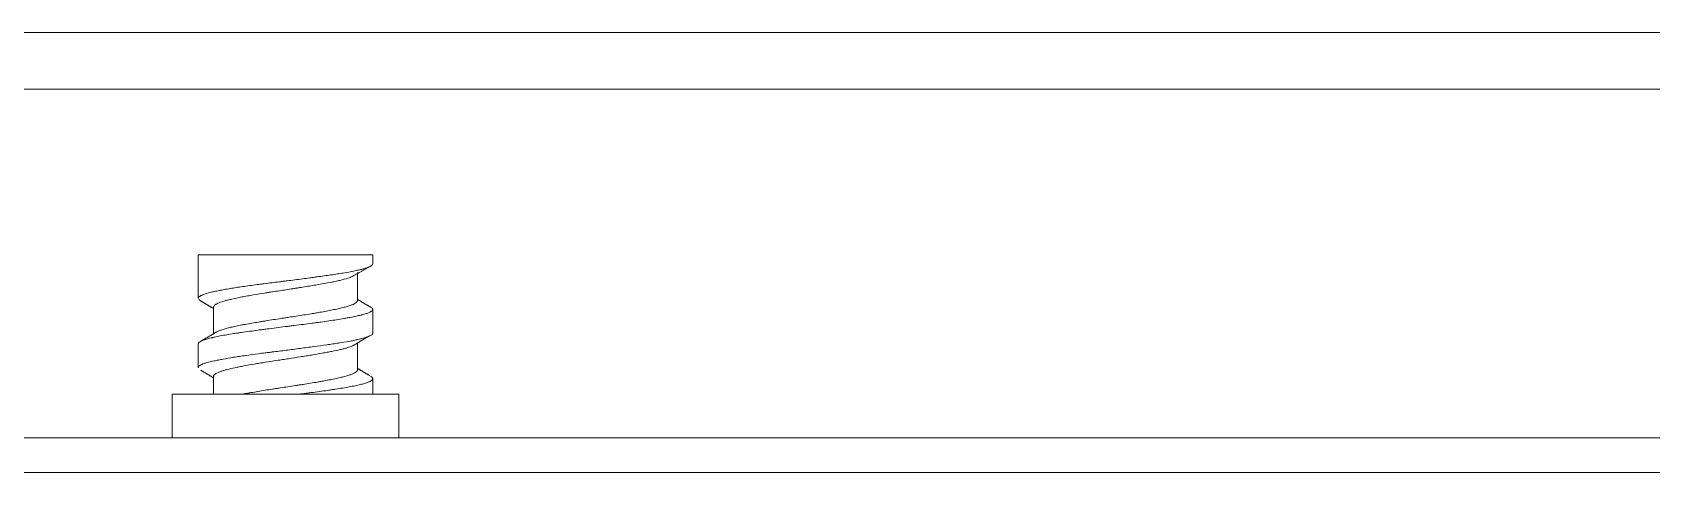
# Model space of a CAD drawing. Header units: millimetres. Extents: x 61566 to 667441, y 0 to 118800.
# Drawn here: x 435330.93 to 435368.05, y 44301.87 to 44311.97 of the extents above; entities that cross this region are included whole.
import ezdxf

# ---------------------------------------------------------------- set-up
doc = ezdxf.new("R2010")
doc.units = ezdxf.units.MM
doc.header["$LTSCALE"] = 200
doc.layers.add('LG-환기', color=2, linetype='Continuous')
doc.layers.add('환기유니트', color=6, linetype='Continuous')

# ---------------------------------------------------------------- blocks, each defined once
blk = doc.blocks.new('상업용 프리미엄환기 800~1000CMH')
at = {"layer": 'LG-환기', "color": 0, "linetype": 'Continuous', "lineweight": 18}
for p, q in [((771.8, 1271.357), (951.8, 1271.357)), ((951, 1270.557), (772.6, 1270.557)), ((891.55, 1270.557), (891.55, 1269.557)), ((896.75, 1269.557), (896.75, 1270.557)), ((891.55, 1269.557), (896.75, 1269.557)), ((892.15, 1269.557), (892.15, 1269.199)), ((895.8, 1269.151), (895.8, 1269.557)), ((892.5, 1268.997), (892.5, 1268.383)), ((896.15, 1268.405), (896.15, 1268.949)), ((892.15, 1268.154), (892.15, 1267.61)), ((895.8, 1267.561), (895.8, 1268.17)), ((892.5, 1267.408), (892.5, 1266.766)), ((896.136, 1267.389), (896.099, 1267.415)), ((896.15, 1266.357), (896.15, 1267.359)), ((892.15, 1266.564), (892.15, 1266.357)), ((892.15, 1266.357), (896.15, 1266.357)), ((705.484, 1262.557), (1034.788, 1262.557)), ((1051.8, 1261.257), (705.484, 1261.257))]:
    blk.add_line(p, q, dxfattribs=at)
for points, knots in [([(893.835, 1269.557), (893.814, 1269.554), (893.793, 1269.552), (893.755, 1269.547), (893.738, 1269.545), (893.704, 1269.54), (893.687, 1269.538), (893.635, 1269.532), (893.601, 1269.527), (893.501, 1269.514), (893.37, 1269.497), (893.244, 1269.479), (893.152, 1269.466), (893.122, 1269.461), (893.077, 1269.454), (893.062, 1269.452), (893.033, 1269.448), (892.96, 1269.436), (892.891, 1269.425), (892.786, 1269.407), (892.736, 1269.398), (892.664, 1269.385), (892.641, 1269.381), (892.596, 1269.372), (892.574, 1269.368), (892.51, 1269.354), (892.432, 1269.337), (892.334, 1269.311), (892.281, 1269.293), (892.247, 1269.28), (892.236, 1269.275), (892.217, 1269.266), (892.208, 1269.262), (892.185, 1269.248), (892.161, 1269.23), (892.151, 1269.212), (892.15, 1269.199), (892.15, 1269.194), (892.153, 1269.185), (892.155, 1269.181), (892.164, 1269.168), (892.177, 1269.157), (892.195, 1269.146), (892.199, 1269.144)], [0, 0, 0, 0, 0.019274, 0.019274, 0.035337, 0.035337, 0.051399, 0.051399, 0.083524, 0.083524, 0.147775, 0.212025, 0.212025, 0.24415, 0.24415, 0.260213, 0.260213, 0.276275, 0.340526, 0.340526, 0.404776, 0.404776, 0.436901, 0.436901, 0.469026, 0.469026, 0.533277, 0.597527, 0.661778, 0.661778, 0.693903, 0.693903, 0.726028, 0.726028, 0.790278, 0.854529, 0.854529, 0.886654, 0.886654, 0.918779, 0.918779, 0.983029, 1, 1, 1, 1]), ([(892.5, 1268.997), (892.5, 1268.999), (892.5, 1269), (892.501, 1269.004), (892.501, 1269.006), (892.504, 1269.017), (892.516, 1269.036), (892.551, 1269.063), (892.587, 1269.081), (892.619, 1269.095), (892.63, 1269.099), (892.654, 1269.108), (892.666, 1269.113), (892.706, 1269.126), (892.765, 1269.144), (892.834, 1269.162), (892.89, 1269.175), (892.909, 1269.179), (892.949, 1269.188), (892.969, 1269.193), (893.032, 1269.206), (893.119, 1269.225), (893.214, 1269.243), (893.289, 1269.257), (893.314, 1269.261), (893.365, 1269.27), (893.392, 1269.275), (893.471, 1269.288), (893.578, 1269.306), (893.69, 1269.324), (893.775, 1269.337), (893.804, 1269.342), (893.862, 1269.351), (893.891, 1269.355), (893.979, 1269.368), (894.037, 1269.377), (894.154, 1269.395), (894.212, 1269.404), (894.3, 1269.418), (894.344, 1269.425), (894.387, 1269.432), (894.417, 1269.436), (894.431, 1269.438), (894.504, 1269.45), (894.618, 1269.468), (894.783, 1269.495), (894.889, 1269.513), (894.967, 1269.527), (894.993, 1269.531), (895.043, 1269.54), (895.067, 1269.544), (895.106, 1269.552), (895.121, 1269.554), (895.136, 1269.557)], [0, 0, 0, 0, 0.007439, 0.007439, 0.019507, 0.019507, 0.067779, 0.116051, 0.164322, 0.164322, 0.188458, 0.188458, 0.212594, 0.212594, 0.260865, 0.309137, 0.309137, 0.333273, 0.333273, 0.357409, 0.357409, 0.40568, 0.453952, 0.453952, 0.478088, 0.478088, 0.502223, 0.502223, 0.550495, 0.598767, 0.598767, 0.622902, 0.622902, 0.647038, 0.647038, 0.69531, 0.69531, 0.743581, 0.743581, 0.767717, 0.779785, 0.779785, 0.791853, 0.791853, 0.840125, 0.888396, 0.936668, 0.936668, 0.960804, 0.960804, 0.984939, 0.984939, 1, 1, 1, 1]), ([(895.8, 1269.151), (895.8, 1269.147), (895.799, 1269.142), (895.797, 1269.134), (895.795, 1269.131), (895.791, 1269.124), (895.788, 1269.12), (895.773, 1269.103), (895.753, 1269.088), (895.7, 1269.061), (895.667, 1269.047), (895.616, 1269.029), (895.605, 1269.026), (895.583, 1269.019), (895.549, 1269.009), (895.512, 1268.999), (895.433, 1268.978), (895.374, 1268.965), (895.293, 1268.947), (895.277, 1268.944), (895.243, 1268.937), (895.192, 1268.926), (895.138, 1268.916), (895.028, 1268.895), (894.95, 1268.881), (894.848, 1268.863), (894.828, 1268.86), (894.786, 1268.853), (894.723, 1268.842), (894.659, 1268.832), (894.529, 1268.812), (894.441, 1268.798), (894.329, 1268.781), (894.306, 1268.778), (894.26, 1268.771), (894.238, 1268.767), (894.17, 1268.757), (894.125, 1268.75), (893.99, 1268.729), (893.9, 1268.715), (893.79, 1268.697), (893.768, 1268.694), (893.724, 1268.687), (893.702, 1268.683), (893.636, 1268.673), (893.594, 1268.666), (893.468, 1268.645), (893.387, 1268.631), (893.29, 1268.614), (893.27, 1268.611), (893.232, 1268.604), (893.213, 1268.6), (893.158, 1268.59), (893.122, 1268.583), (893.018, 1268.563), (892.954, 1268.549), (892.867, 1268.528), (892.838, 1268.521), (892.785, 1268.507), (892.76, 1268.5), (892.69, 1268.479), (892.65, 1268.465), (892.611, 1268.448), (892.604, 1268.446), (892.598, 1268.443)], [0, 0, 0, 0, 0.018577, 0.018577, 0.033274, 0.033274, 0.047971, 0.047971, 0.10676, 0.10676, 0.165549, 0.165549, 0.180247, 0.180247, 0.194944, 0.224339, 0.224339, 0.283128, 0.283128, 0.297825, 0.297825, 0.312522, 0.341917, 0.341917, 0.400706, 0.400706, 0.415403, 0.415403, 0.4301, 0.459495, 0.459495, 0.518284, 0.518284, 0.532981, 0.532981, 0.547679, 0.547679, 0.577073, 0.577073, 0.635862, 0.635862, 0.650559, 0.650559, 0.665257, 0.665257, 0.694651, 0.694651, 0.75344, 0.75344, 0.768138, 0.768138, 0.782835, 0.782835, 0.812229, 0.812229, 0.871019, 0.871019, 0.900413, 0.900413, 0.929808, 0.929808, 0.988597, 0.988597, 1, 1, 1, 1]), ([(892.15, 1268.154), (892.15, 1268.157), (892.15, 1268.16), (892.152, 1268.165), (892.153, 1268.169), (892.157, 1268.176), (892.16, 1268.179), (892.175, 1268.196), (892.195, 1268.209), (892.238, 1268.229), (892.255, 1268.235), (892.283, 1268.246), (892.293, 1268.249), (892.314, 1268.256), (892.324, 1268.259), (892.381, 1268.276), (892.434, 1268.29), (892.524, 1268.311), (892.556, 1268.318), (892.606, 1268.328), (892.623, 1268.332), (892.659, 1268.338), (892.677, 1268.342), (892.77, 1268.359), (892.849, 1268.372), (892.977, 1268.392), (893.021, 1268.399), (893.088, 1268.409), (893.111, 1268.412), (893.158, 1268.419), (893.182, 1268.423), (893.301, 1268.439), (893.399, 1268.453), (893.551, 1268.473), (893.602, 1268.48), (893.706, 1268.494), (893.759, 1268.501), (893.919, 1268.522), (894.026, 1268.536), (894.24, 1268.563), (894.347, 1268.576), (894.481, 1268.593), (894.507, 1268.597), (894.56, 1268.603), (894.639, 1268.613), (894.717, 1268.623), (894.87, 1268.643), (894.968, 1268.657), (895.088, 1268.674), (895.112, 1268.677), (895.159, 1268.684), (895.229, 1268.695), (895.296, 1268.705), (895.425, 1268.726), (895.505, 1268.74), (895.599, 1268.757), (895.618, 1268.76), (895.654, 1268.767), (895.672, 1268.77), (895.724, 1268.78), (895.756, 1268.787), (895.849, 1268.807), (895.903, 1268.82), (895.961, 1268.837), (895.973, 1268.84), (895.994, 1268.847), (896.005, 1268.851), (896.034, 1268.861), (896.051, 1268.868), (896.097, 1268.888), (896.12, 1268.902), (896.14, 1268.923), (896.145, 1268.93), (896.149, 1268.94), (896.15, 1268.944), (896.15, 1268.948), (896.15, 1268.948), (896.15, 1268.949)], [0, 0, 0, 0, 0.009646, 0.009646, 0.02248, 0.02248, 0.035313, 0.035313, 0.086648, 0.086648, 0.112315, 0.112315, 0.125148, 0.125148, 0.137982, 0.137982, 0.189317, 0.189317, 0.214984, 0.214984, 0.227817, 0.227817, 0.240651, 0.240651, 0.291985, 0.291985, 0.317653, 0.317653, 0.330486, 0.330486, 0.34332, 0.34332, 0.394654, 0.394654, 0.420322, 0.420322, 0.445989, 0.445989, 0.497323, 0.497323, 0.548658, 0.548658, 0.561491, 0.561491, 0.574325, 0.599992, 0.599992, 0.651327, 0.651327, 0.66416, 0.66416, 0.676994, 0.702661, 0.702661, 0.753995, 0.753995, 0.766829, 0.766829, 0.779663, 0.779663, 0.80533, 0.80533, 0.856664, 0.856664, 0.869498, 0.869498, 0.882332, 0.882332, 0.907999, 0.907999, 0.959333, 0.959333, 0.985, 0.985, 0.997834, 0.997834, 1, 1, 1, 1]), ([(896.15, 1268.404), (896.15, 1268.396), (896.144, 1268.379), (896.123, 1268.362), (896.102, 1268.349), (896.094, 1268.345), (896.077, 1268.336), (896.067, 1268.332), (896.035, 1268.319), (895.986, 1268.301), (895.923, 1268.284), (895.872, 1268.27), (895.844, 1268.263), (895.815, 1268.257), (895.796, 1268.252), (895.786, 1268.25), (895.734, 1268.238), (895.69, 1268.229), (895.598, 1268.211), (895.549, 1268.203), (895.445, 1268.185), (895.391, 1268.176), (895.32, 1268.166), (895.306, 1268.163), (895.277, 1268.159), (895.233, 1268.152), (895.189, 1268.146), (895.098, 1268.133), (894.974, 1268.115), (894.844, 1268.098), (894.761, 1268.086), (894.744, 1268.084), (894.71, 1268.08), (894.693, 1268.077), (894.642, 1268.071), (894.608, 1268.066), (894.505, 1268.053), (894.368, 1268.034), (894.228, 1268.017), (894.123, 1268.003), (894.088, 1267.999), (894.035, 1267.992), (894.018, 1267.99), (893.983, 1267.986), (893.895, 1267.975), (893.739, 1267.955), (893.605, 1267.938), (893.505, 1267.925), (893.455, 1267.918), (893.406, 1267.912), (893.374, 1267.907), (893.357, 1267.905), (893.277, 1267.894), (893.152, 1267.876), (892.976, 1267.849), (892.867, 1267.831), (892.802, 1267.82), (892.789, 1267.817), (892.763, 1267.813), (892.725, 1267.806), (892.689, 1267.8), (892.619, 1267.786), (892.531, 1267.769), (892.455, 1267.752), (892.41, 1267.741), (892.402, 1267.739), (892.385, 1267.734), (892.377, 1267.732), (892.353, 1267.726), (892.338, 1267.721), (892.295, 1267.708), (892.245, 1267.69), (892.209, 1267.672), (892.187, 1267.659), (892.18, 1267.654), (892.172, 1267.647), (892.169, 1267.645), (892.165, 1267.64), (892.154, 1267.629), (892.15, 1267.618), (892.15, 1267.6), (892.154, 1267.592), (892.161, 1267.583)], [0, 0, 0, 0, 0.03039, 0.062715, 0.062715, 0.078878, 0.078878, 0.09504, 0.09504, 0.127365, 0.15969, 0.15969, 0.175852, 0.183934, 0.183934, 0.192015, 0.192015, 0.22434, 0.22434, 0.256664, 0.256664, 0.288989, 0.288989, 0.297071, 0.297071, 0.305152, 0.321314, 0.321314, 0.353639, 0.385964, 0.385964, 0.394045, 0.394045, 0.402126, 0.402126, 0.418289, 0.418289, 0.450614, 0.482939, 0.482939, 0.499101, 0.499101, 0.507182, 0.507182, 0.515263, 0.547588, 0.579913, 0.579913, 0.596076, 0.604157, 0.604157, 0.612238, 0.612238, 0.644563, 0.676888, 0.709213, 0.709213, 0.717294, 0.717294, 0.725375, 0.741537, 0.741537, 0.773862, 0.806187, 0.806187, 0.814268, 0.814268, 0.82235, 0.82235, 0.838512, 0.838512, 0.870837, 0.903162, 0.903162, 0.919324, 0.919324, 0.927405, 0.927405, 0.935487, 0.967812, 0.967812, 1, 1, 1, 1]), ([(892.5, 1267.407), (892.5, 1267.41), (892.5, 1267.413), (892.503, 1267.425), (892.508, 1267.434), (892.52, 1267.447), (892.525, 1267.452), (892.536, 1267.461), (892.543, 1267.466), (892.564, 1267.48), (892.599, 1267.498), (892.645, 1267.516), (892.684, 1267.529), (892.698, 1267.533), (892.727, 1267.542), (892.742, 1267.547), (892.79, 1267.56), (892.858, 1267.578), (892.935, 1267.596), (892.997, 1267.609), (893.019, 1267.614), (893.062, 1267.623), (893.085, 1267.627), (893.153, 1267.641), (893.248, 1267.659), (893.349, 1267.677), (893.427, 1267.691), (893.467, 1267.698), (893.508, 1267.705), (893.535, 1267.709), (893.549, 1267.711), (893.618, 1267.723), (893.73, 1267.74), (893.901, 1267.767), (894.018, 1267.784), (894.107, 1267.798), (894.137, 1267.802), (894.195, 1267.811), (894.225, 1267.816), (894.312, 1267.83), (894.428, 1267.848), (894.543, 1267.866), (894.628, 1267.88), (894.656, 1267.885), (894.712, 1267.894), (894.739, 1267.898), (894.821, 1267.912), (894.927, 1267.929), (895.027, 1267.947), (895.1, 1267.96), (895.124, 1267.965), (895.171, 1267.974), (895.194, 1267.978), (895.262, 1267.992), (895.304, 1268.001), (895.385, 1268.019), (895.423, 1268.028), (895.476, 1268.041), (895.494, 1268.046), (895.527, 1268.055), (895.543, 1268.06), (895.589, 1268.074), (895.645, 1268.092), (895.689, 1268.109), (895.718, 1268.123), (895.731, 1268.129), (895.743, 1268.136), (895.748, 1268.139), (895.75, 1268.14), (895.751, 1268.141)], [0, 0, 0, 0, 0.011486, 0.011486, 0.0483, 0.0483, 0.066706, 0.066706, 0.085113, 0.085113, 0.121927, 0.15874, 0.15874, 0.177147, 0.177147, 0.195554, 0.195554, 0.232367, 0.269181, 0.269181, 0.287587, 0.287587, 0.305994, 0.305994, 0.342808, 0.379621, 0.379621, 0.398028, 0.407231, 0.407231, 0.416435, 0.416435, 0.453248, 0.490061, 0.526875, 0.526875, 0.545282, 0.545282, 0.563688, 0.563688, 0.600502, 0.637315, 0.637315, 0.655722, 0.655722, 0.674129, 0.674129, 0.710942, 0.747756, 0.747756, 0.766163, 0.766163, 0.784569, 0.784569, 0.821383, 0.821383, 0.858196, 0.858196, 0.876603, 0.876603, 0.89501, 0.89501, 0.931823, 0.968637, 0.968637, 0.987044, 0.996247, 0.996247, 1, 1, 1, 1]), ([(895.8, 1267.561), (895.8, 1267.559), (895.8, 1267.557), (895.799, 1267.551), (895.798, 1267.547), (895.792, 1267.535), (895.78, 1267.519), (895.759, 1267.503), (895.739, 1267.491), (895.731, 1267.487), (895.716, 1267.479), (895.707, 1267.475), (895.662, 1267.455), (895.617, 1267.439), (895.537, 1267.416), (895.509, 1267.408), (895.462, 1267.396), (895.446, 1267.392), (895.413, 1267.384), (895.396, 1267.38), (895.31, 1267.36), (895.234, 1267.344), (895.11, 1267.32), (895.068, 1267.312), (894.979, 1267.296), (894.933, 1267.288), (894.794, 1267.264), (894.698, 1267.248), (894.573, 1267.229), (894.548, 1267.225), (894.497, 1267.217), (894.471, 1267.213), (894.394, 1267.201), (894.291, 1267.185), (894.188, 1267.17), (894.085, 1267.154), (894.033, 1267.146), (893.955, 1267.133), (893.929, 1267.129), (893.878, 1267.121), (893.852, 1267.117), (893.776, 1267.105), (893.675, 1267.089), (893.578, 1267.073), (893.506, 1267.061), (893.482, 1267.057), (893.435, 1267.049), (893.411, 1267.045), (893.295, 1267.025), (893.208, 1267.01), (893.087, 1266.986), (893.048, 1266.979), (892.991, 1266.967), (892.973, 1266.963), (892.937, 1266.954), (892.919, 1266.95), (892.834, 1266.93), (892.774, 1266.914), (892.701, 1266.891), (892.68, 1266.885), (892.662, 1266.878)], [0, 0, 0, 0, 0.008608, 0.008608, 0.0261, 0.0261, 0.061086, 0.096072, 0.096072, 0.113565, 0.113565, 0.131058, 0.131058, 0.20103, 0.20103, 0.236015, 0.236015, 0.253508, 0.253508, 0.271001, 0.271001, 0.340973, 0.340973, 0.375959, 0.375959, 0.410944, 0.410944, 0.480916, 0.480916, 0.498409, 0.498409, 0.515902, 0.515902, 0.550888, 0.585873, 0.585873, 0.620859, 0.620859, 0.638352, 0.638352, 0.655845, 0.655845, 0.690831, 0.725817, 0.725817, 0.74331, 0.74331, 0.760802, 0.760802, 0.830774, 0.830774, 0.86576, 0.86576, 0.883253, 0.883253, 0.900746, 0.900746, 0.970717, 0.970717, 1, 1, 1, 1]), ([(892.15, 1266.564), (892.15, 1266.576), (892.157, 1266.588), (892.174, 1266.603), (892.179, 1266.607), (892.19, 1266.614), (892.196, 1266.618), (892.217, 1266.629), (892.232, 1266.636), (892.288, 1266.658), (892.334, 1266.673), (892.404, 1266.692), (892.418, 1266.696), (892.449, 1266.703), (892.464, 1266.707), (892.513, 1266.718), (892.548, 1266.726), (892.657, 1266.749), (892.737, 1266.763), (892.848, 1266.782), (892.87, 1266.786), (892.916, 1266.793), (892.987, 1266.804), (893.06, 1266.815), (893.209, 1266.837), (893.314, 1266.851), (893.452, 1266.87), (893.48, 1266.874), (893.536, 1266.881), (893.564, 1266.885), (893.649, 1266.896), (893.706, 1266.904), (893.878, 1266.927), (893.994, 1266.942), (894.142, 1266.961), (894.172, 1266.965), (894.231, 1266.972), (894.26, 1266.976), (894.348, 1266.987), (894.464, 1267.001), (894.579, 1267.016), (894.664, 1267.027), (894.693, 1267.03), (894.749, 1267.038), (894.778, 1267.041), (894.918, 1267.06), (895.024, 1267.075), (895.178, 1267.097), (895.227, 1267.104), (895.3, 1267.116), (895.324, 1267.12), (895.371, 1267.127), (895.395, 1267.131), (895.463, 1267.143), (895.507, 1267.15), (895.591, 1267.165), (895.631, 1267.172), (895.707, 1267.187), (895.743, 1267.194), (895.794, 1267.205), (895.811, 1267.209), (895.843, 1267.216), (895.859, 1267.22), (895.934, 1267.238), (895.984, 1267.253), (896.045, 1267.275), (896.063, 1267.283), (896.086, 1267.294), (896.094, 1267.298), (896.107, 1267.305), (896.113, 1267.309), (896.139, 1267.328), (896.15, 1267.343), (896.15, 1267.359), (896.15, 1267.359), (896.15, 1267.359)], [0, 0, 0, 0, 0.045468, 0.045468, 0.059485, 0.059485, 0.073503, 0.073503, 0.101538, 0.101538, 0.157607, 0.157607, 0.171625, 0.171625, 0.185642, 0.185642, 0.213677, 0.213677, 0.269746, 0.269746, 0.283764, 0.283764, 0.297781, 0.325816, 0.325816, 0.381886, 0.381886, 0.395903, 0.395903, 0.40992, 0.40992, 0.437955, 0.437955, 0.494025, 0.494025, 0.508042, 0.508042, 0.52206, 0.52206, 0.550094, 0.578129, 0.578129, 0.592147, 0.592147, 0.606164, 0.606164, 0.662234, 0.662234, 0.690268, 0.690268, 0.704286, 0.704286, 0.718303, 0.718303, 0.746338, 0.746338, 0.774373, 0.774373, 0.802408, 0.802408, 0.816425, 0.816425, 0.830442, 0.830442, 0.886512, 0.886512, 0.914547, 0.914547, 0.928564, 0.928564, 0.942582, 0.942582, 0.998651, 0.998651, 1, 1, 1, 1])]:
    blk.add_open_spline(points, degree=3, knots=knots, dxfattribs=at)
for points in [[(892.219, 1269.132), (892.36, 1269.049), (892.5, 1268.965)], [(896.093, 1269.009), (895.946, 1269.095), (895.8, 1269.182)], [(892.607, 1268.448), (892.432, 1268.341), (892.255, 1268.235)], [(895.745, 1268.138), (895.919, 1268.242), (896.094, 1268.345)], [(892.177, 1267.573), (892.339, 1267.479), (892.5, 1267.383)], [(896.102, 1267.414), (895.953, 1267.503), (895.8, 1267.592)], [(892.683, 1266.887), (892.403, 1266.741), (892.183, 1266.61)]]:
    blk.add_open_spline(points, degree=2, dxfattribs=at)

msp = doc.modelspace()

# ---------------------------------------------------------------- block references
at = {"layer": '환기유니트', "rotation": 180}
msp.add_blockref('상업용 프리미엄환기 800~1000CMH', (436230.886, 45573.232), dxfattribs=at)

doc.saveas('drawing.dxf')
